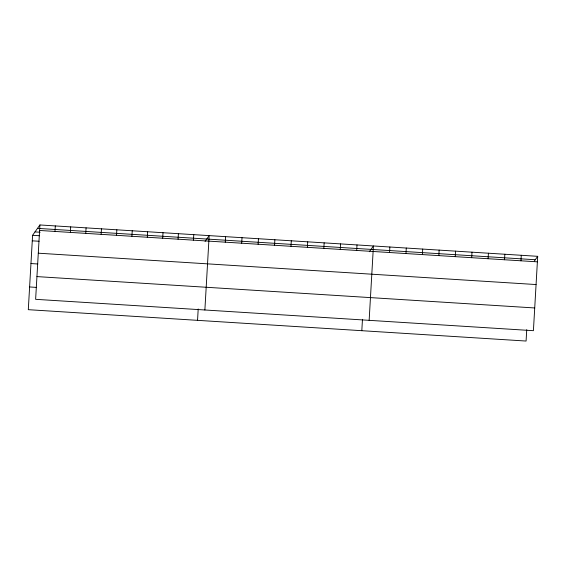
<?xml version="1.0" encoding="UTF-8"?>
<svg xmlns="http://www.w3.org/2000/svg" width="566" height="566" viewBox="0 0 566 566"><rect width="100%" height="100%" fill="white"/><g stroke="black" fill="none" stroke-linecap="round" stroke-linejoin="round"><path stroke-width="0.85" d="M39.917 224.957L35.63 299.322L533.413 330.685L537.7 256.32L39.917 224.957L32.587 235.315L28.3 309.68L526.083 341.043L526.741 329.688M54.987 231.437L55.305 225.926M70.368 232.407L70.686 226.895M85.756 233.376L86.074 227.865M101.144 234.345L101.463 228.834M116.532 235.315L116.844 229.803M131.913 236.284L132.232 230.772M147.302 237.253L147.62 231.742M162.69 238.222L163.008 232.711M178.071 239.192L178.389 233.68M193.459 240.161L193.777 234.649M197.548 320.349L198.199 308.986M204.878 309.984L209.165 235.619L205.083 241.385M225.275 242.17L225.586 236.652M241.696 243.203L242.015 237.685M258.124 244.236L258.443 238.725M274.552 245.269L274.871 239.758M290.981 246.309L291.299 240.791M307.409 247.342L307.727 241.831M323.83 248.375L324.148 242.864M340.258 249.415L340.576 243.896M356.686 250.448L357.005 244.929M361.815 330.693L362.466 319.337M369.145 320.335L373.433 245.969L369.35 251.736M389.542 252.514L389.861 247.002M405.971 253.554L406.282 248.035M422.392 254.587L422.71 249.075M438.82 255.62L439.138 250.108M455.248 256.66L455.566 251.141M471.676 257.693L471.994 252.174M488.104 258.726L488.423 253.214M504.525 259.759L504.844 254.247M520.953 260.799L521.272 255.28M534.453 260.912L537.7 256.32M37.498 228.374L535.28 259.737M39.599 230.468L537.382 261.832M35.007 231.897L40.136 232.223M32.587 235.315L39.429 235.746M32.269 240.826L39.111 241.257M38.29 253.193L536.073 284.549M30.96 263.551L37.795 263.982M36.939 276.597L534.721 307.961M29.609 286.962L36.45 287.394"/></g></svg>
